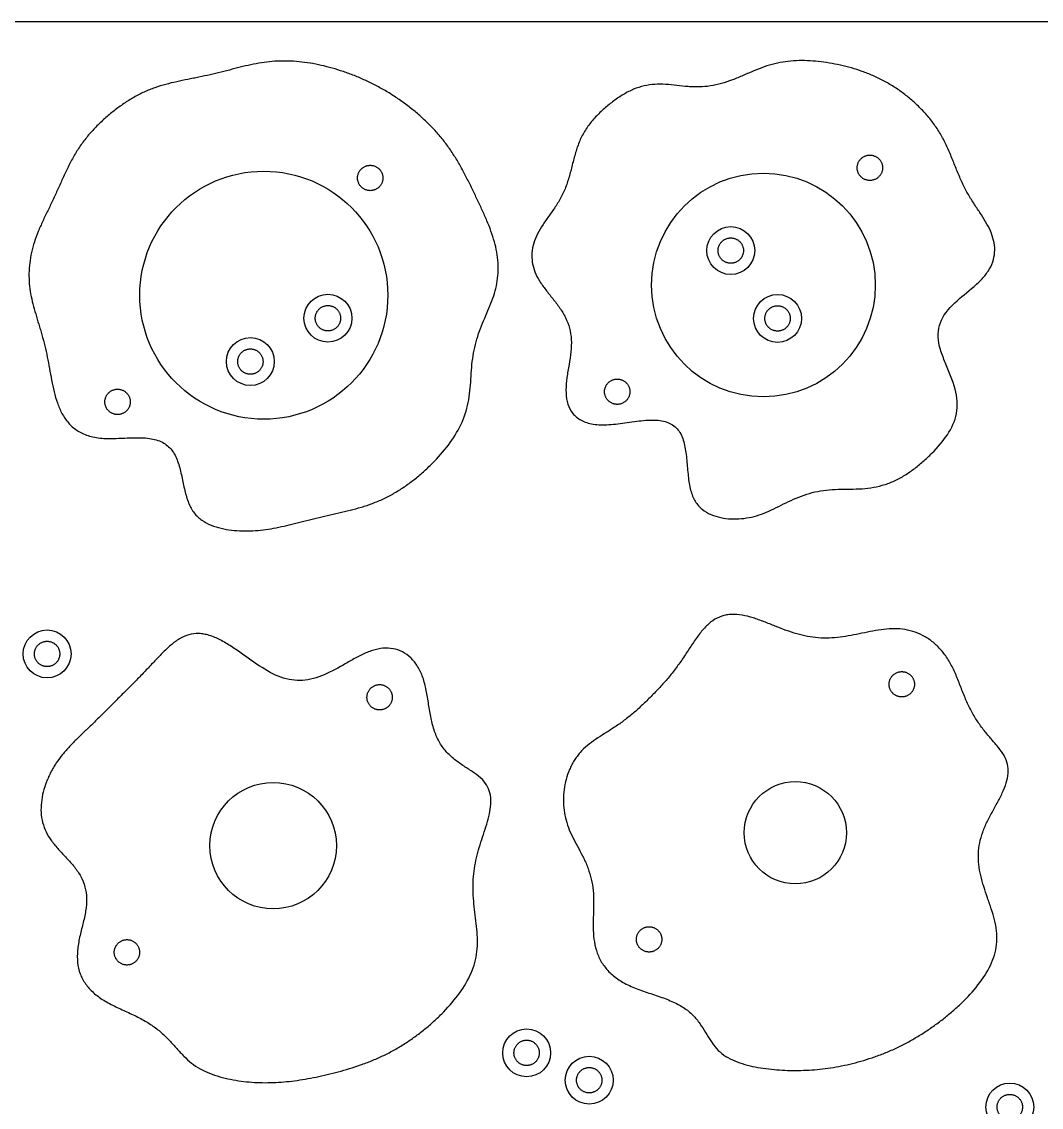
# Model space of a CAD drawing. Header units: centimetres. Extents: x -137 to -47, y -235 to -25.
# Drawn here: x -99.16 to -67.01, y -59.23 to -25 of the extents above; entities that cross this region are included whole.
import ezdxf

# ---------------------------------------------------------------- set-up
doc = ezdxf.new("R2010")
doc.units = ezdxf.units.CM
doc.layers.add('Talls', color=7, linetype='Continuous', true_color=0xa80098)

msp = doc.modelspace()

# ---------------------------------------------------------------- linework, layer by layer
at = {"layer": 'Talls'}
msp.add_lwpolyline([(-136.588, -235), (-46.588, -235), (-46.588, -25), (-136.588, -25)], close=True, dxfattribs=at)
for centre, radius in [((-91.529, -33.625), 3.91), ((-75.775, -33.304), 3.527), ((-76.805, -32.218), 0.755), ((-89.506, -34.35), 0.755), ((-75.33, -34.357), 0.755), ((-91.952, -35.718), 0.755), ((-98.361, -44.937), 0.755), ((-91.233, -50.983, -4), 1.995), ((-74.769, -50.575, -6), 1.612), ((-83.241, -57.517), 0.755), ((-81.268, -58.379), 0.755), ((-68.007, -59.225), 0.755)]:
    msp.add_circle(centre, radius, dxfattribs=at)
for points, knots in [([(-84.254, -33.566), (-84.317, -33.775), (-84.408, -33.987), (-84.494, -34.187), (-84.587, -34.403), (-84.679, -34.615), (-84.755, -34.837), (-84.832, -35.064), (-84.891, -35.297), (-84.929, -35.534), (-84.948, -35.655), (-84.962, -35.777), (-84.973, -35.899), (-84.983, -36.023), (-84.991, -36.148), (-84.999, -36.272), (-85.016, -36.518), (-85.037, -36.769), (-85.086, -37.012), (-85.135, -37.254), (-85.212, -37.487), (-85.317, -37.71), (-85.424, -37.936), (-85.56, -38.149), (-85.71, -38.349), (-85.864, -38.553), (-86.036, -38.747), (-86.217, -38.928), (-86.308, -39.02), (-86.402, -39.109), (-86.498, -39.194), (-86.594, -39.28), (-86.693, -39.363), (-86.794, -39.443), (-86.895, -39.522), (-86.998, -39.598), (-87.103, -39.669), (-87.208, -39.741), (-87.315, -39.808), (-87.424, -39.871), (-87.533, -39.934), (-87.644, -39.992), (-87.757, -40.045), (-87.87, -40.098), (-87.984, -40.146), (-88.1, -40.189), (-88.215, -40.233), (-88.333, -40.272), (-88.451, -40.307), (-88.569, -40.343), (-88.688, -40.374), (-88.808, -40.404), (-88.927, -40.434), (-89.047, -40.461), (-89.166, -40.488), (-89.286, -40.515), (-89.405, -40.542), (-89.523, -40.57), (-89.642, -40.597), (-89.759, -40.624), (-89.875, -40.653), (-89.991, -40.681), (-90.106, -40.709), (-90.22, -40.738), (-90.334, -40.767), (-90.446, -40.795), (-90.557, -40.823), (-90.669, -40.851), (-90.779, -40.878), (-90.889, -40.903), (-91.109, -40.954), (-91.326, -40.997), (-91.545, -41.024), (-91.764, -41.052), (-91.985, -41.063), (-92.208, -41.056), (-92.431, -41.05), (-92.655, -41.026), (-92.873, -40.975), (-92.982, -40.95), (-93.089, -40.918), (-93.191, -40.876), (-93.293, -40.834), (-93.391, -40.783), (-93.48, -40.72), (-93.57, -40.657), (-93.651, -40.582), (-93.722, -40.491), (-93.792, -40.401), (-93.851, -40.295), (-93.9, -40.175), (-93.949, -40.055), (-93.987, -39.921), (-94.021, -39.78), (-94.054, -39.638), (-94.083, -39.489), (-94.115, -39.342), (-94.146, -39.194), (-94.181, -39.048), (-94.227, -38.913), (-94.272, -38.777), (-94.329, -38.653), (-94.404, -38.547), (-94.479, -38.441), (-94.571, -38.353), (-94.684, -38.286), (-94.796, -38.22), (-94.929, -38.175), (-95.079, -38.149), (-95.229, -38.123), (-95.396, -38.115), (-95.572, -38.118), (-95.748, -38.12), (-95.933, -38.131), (-96.113, -38.138), (-96.293, -38.145), (-96.468, -38.147), (-96.629, -38.135), (-96.79, -38.122), (-96.937, -38.095), (-97.069, -38.053), (-97.2, -38.011), (-97.317, -37.954), (-97.42, -37.885), (-97.524, -37.816), (-97.613, -37.735), (-97.691, -37.645), (-97.769, -37.555), (-97.835, -37.456), (-97.892, -37.351), (-97.949, -37.246), (-97.997, -37.135), (-98.038, -37.02), (-98.079, -36.905), (-98.113, -36.787), (-98.142, -36.667), (-98.171, -36.546), (-98.196, -36.425), (-98.219, -36.302), (-98.242, -36.18), (-98.264, -36.058), (-98.286, -35.936), (-98.308, -35.815), (-98.331, -35.694), (-98.355, -35.575), (-98.38, -35.456), (-98.406, -35.338), (-98.435, -35.222), (-98.463, -35.105), (-98.494, -34.991), (-98.525, -34.878), (-98.541, -34.821), (-98.558, -34.765), (-98.574, -34.709), (-98.59, -34.653), (-98.607, -34.598), (-98.623, -34.543), (-98.657, -34.433), (-98.69, -34.325), (-98.721, -34.217), (-98.753, -34.11), (-98.783, -34.004), (-98.809, -33.899), (-98.836, -33.793), (-98.86, -33.688), (-98.879, -33.582), (-98.898, -33.476), (-98.912, -33.369), (-98.921, -33.262), (-98.931, -33.155), (-98.934, -33.047), (-98.933, -32.937), (-98.931, -32.828), (-98.923, -32.718), (-98.91, -32.608), (-98.896, -32.498), (-98.877, -32.387), (-98.851, -32.277), (-98.826, -32.166), (-98.796, -32.056), (-98.76, -31.946), (-98.724, -31.836), (-98.684, -31.726), (-98.64, -31.617), (-98.618, -31.562), (-98.595, -31.507), (-98.571, -31.452), (-98.547, -31.398), (-98.522, -31.343), (-98.497, -31.288), (-98.472, -31.233), (-98.446, -31.179), (-98.42, -31.124), (-98.393, -31.069), (-98.367, -31.014), (-98.34, -30.959), (-98.286, -30.848), (-98.232, -30.736), (-98.179, -30.623), (-98.125, -30.51), (-98.072, -30.396), (-98.02, -30.28), (-97.967, -30.164), (-97.915, -30.048), (-97.862, -29.931), (-97.808, -29.814), (-97.754, -29.698), (-97.697, -29.582), (-97.669, -29.525), (-97.64, -29.468), (-97.61, -29.411), (-97.58, -29.354), (-97.549, -29.297), (-97.517, -29.242), (-97.454, -29.13), (-97.386, -29.021), (-97.313, -28.916), (-97.241, -28.81), (-97.164, -28.708), (-97.082, -28.609), (-96.999, -28.51), (-96.913, -28.415), (-96.823, -28.322), (-96.732, -28.23), (-96.638, -28.141), (-96.542, -28.056), (-96.446, -27.97), (-96.348, -27.887), (-96.248, -27.808), (-96.147, -27.729), (-96.045, -27.654), (-95.941, -27.583), (-95.837, -27.513), (-95.731, -27.446), (-95.623, -27.386), (-95.516, -27.325), (-95.407, -27.269), (-95.297, -27.218), (-95.186, -27.168), (-95.074, -27.123), (-94.962, -27.083), (-94.849, -27.043), (-94.735, -27.008), (-94.62, -26.977), (-94.505, -26.945), (-94.39, -26.918), (-94.274, -26.893), (-94.158, -26.867), (-94.041, -26.844), (-93.924, -26.82), (-93.866, -26.809), (-93.808, -26.797), (-93.749, -26.785), (-93.691, -26.773), (-93.632, -26.761), (-93.574, -26.749), (-93.457, -26.724), (-93.34, -26.699), (-93.224, -26.672), (-93.107, -26.645), (-92.991, -26.617), (-92.875, -26.588), (-92.759, -26.56), (-92.643, -26.53), (-92.528, -26.501), (-92.414, -26.472), (-92.299, -26.443), (-92.186, -26.416), (-91.96, -26.362), (-91.738, -26.314), (-91.516, -26.283), (-91.293, -26.252), (-91.071, -26.237), (-90.844, -26.239), (-90.731, -26.24), (-90.616, -26.245), (-90.501, -26.254), (-90.386, -26.264), (-90.271, -26.277), (-90.155, -26.294), (-89.922, -26.328), (-89.689, -26.378), (-89.456, -26.441), (-89.34, -26.472), (-89.223, -26.507), (-89.107, -26.545), (-88.991, -26.582), (-88.875, -26.623), (-88.759, -26.667), (-88.644, -26.711), (-88.529, -26.758), (-88.415, -26.809), (-88.301, -26.859), (-88.188, -26.913), (-88.076, -26.97), (-87.964, -27.027), (-87.852, -27.087), (-87.743, -27.15), (-87.633, -27.214), (-87.524, -27.28), (-87.417, -27.35), (-87.31, -27.42), (-87.205, -27.493), (-87.101, -27.568), (-86.998, -27.644), (-86.896, -27.723), (-86.796, -27.805), (-86.697, -27.887), (-86.599, -27.971), (-86.504, -28.059), (-86.409, -28.146), (-86.316, -28.236), (-86.226, -28.329), (-86.136, -28.422), (-86.05, -28.518), (-85.967, -28.617), (-85.884, -28.716), (-85.804, -28.818), (-85.728, -28.923), (-85.653, -29.028), (-85.581, -29.136), (-85.512, -29.246), (-85.443, -29.355), (-85.378, -29.467), (-85.315, -29.581), (-85.252, -29.694), (-85.192, -29.808), (-85.133, -29.923), (-85.075, -30.037), (-85.018, -30.152), (-84.962, -30.266), (-84.906, -30.381), (-84.851, -30.494), (-84.798, -30.607), (-84.744, -30.719), (-84.691, -30.831), (-84.64, -30.942), (-84.59, -31.051), (-84.54, -31.162), (-84.494, -31.274), (-84.448, -31.383), (-84.404, -31.494), (-84.365, -31.605), (-84.326, -31.715), (-84.29, -31.826), (-84.259, -31.938), (-84.229, -32.048), (-84.203, -32.159), (-84.184, -32.271), (-84.164, -32.381), (-84.151, -32.492), (-84.143, -32.603), (-84.136, -32.712), (-84.136, -32.822), (-84.142, -32.931), (-84.148, -33.039), (-84.16, -33.146), (-84.179, -33.253), (-84.198, -33.359), (-84.224, -33.463), (-84.254, -33.566)], [0, 0, 0, 0, 0.666705, 0.666705, 0.666705, 1.367484, 1.367484, 1.367484, 2.087212, 2.087212, 2.087212, 2.455564, 2.455564, 2.455564, 2.829242, 2.829242, 2.829242, 3.575685, 3.575685, 3.575685, 4.314447, 4.314447, 4.314447, 5.067062, 5.067062, 5.067062, 5.838019, 5.838019, 5.838019, 6.22556, 6.22556, 6.22556, 6.611827, 6.611827, 6.611827, 6.995239, 6.995239, 6.995239, 7.374745, 7.374745, 7.374745, 7.750163, 7.750163, 7.750163, 8.122468, 8.122468, 8.122468, 8.493036, 8.493036, 8.493036, 8.862759, 8.862759, 8.862759, 9.231375, 9.231375, 9.231375, 9.597367, 9.597367, 9.597367, 9.958922, 9.958922, 9.958922, 10.314298, 10.314298, 10.314298, 10.662231, 10.662231, 10.662231, 11.003357, 11.003357, 11.003357, 11.671285, 11.671285, 11.671285, 12.335957, 12.335957, 12.335957, 13.008172, 13.008172, 13.008172, 13.342089, 13.342089, 13.342089, 13.672046, 13.672046, 13.672046, 14.007491, 14.007491, 14.007491, 14.373014, 14.373014, 14.373014, 14.787002, 14.787002, 14.787002, 15.234898, 15.234898, 15.234898, 15.678987, 15.678987, 15.678987, 16.088625, 16.088625, 16.088625, 16.47642, 16.47642, 16.47642, 16.899365, 16.899365, 16.899365, 17.395002, 17.395002, 17.395002, 17.936253, 17.936253, 17.936253, 18.453429, 18.453429, 18.453429, 18.902541, 18.902541, 18.902541, 19.29461, 19.29461, 19.29461, 19.658328, 19.658328, 19.658328, 20.016167, 20.016167, 20.016167, 20.378662, 20.378662, 20.378662, 20.747468, 20.747468, 20.747468, 21.119925, 21.119925, 21.119925, 21.491884, 21.491884, 21.491884, 21.859891, 21.859891, 21.859891, 22.22224, 22.22224, 22.22224, 22.578082, 22.578082, 22.578082, 22.75335, 22.75335, 22.75335, 22.926667, 22.926667, 22.926667, 23.266676, 23.266676, 23.266676, 23.597383, 23.597383, 23.597383, 23.921838, 23.921838, 23.921838, 24.244752, 24.244752, 24.244752, 24.569838, 24.569838, 24.569838, 24.900406, 24.900406, 24.900406, 25.237191, 25.237191, 25.237191, 25.58055, 25.58055, 25.58055, 25.93122, 25.93122, 25.93122, 26.109378, 26.109378, 26.109378, 26.289367, 26.289367, 26.289367, 26.471082, 26.471082, 26.471082, 26.654514, 26.654514, 26.654514, 27.026575, 27.026575, 27.026575, 27.404929, 27.404929, 27.404929, 27.787974, 27.787974, 27.787974, 28.173318, 28.173318, 28.173318, 28.3661, 28.3661, 28.3661, 28.558704, 28.558704, 28.558704, 28.943421, 28.943421, 28.943421, 29.328361, 29.328361, 29.328361, 29.714742, 29.714742, 29.714742, 30.101821, 30.101821, 30.101821, 30.486793, 30.486793, 30.486793, 30.867226, 30.867226, 30.867226, 31.241437, 31.241437, 31.241437, 31.608864, 31.608864, 31.608864, 31.970451, 31.970451, 31.970451, 32.32828, 32.32828, 32.32828, 32.684691, 32.684691, 32.684691, 33.041438, 33.041438, 33.041438, 33.22024, 33.22024, 33.22024, 33.399297, 33.399297, 33.399297, 33.75792, 33.75792, 33.75792, 34.116601, 34.116601, 34.116601, 34.473745, 34.473745, 34.473745, 34.826251, 34.826251, 34.826251, 35.510588, 35.510588, 35.510588, 36.184837, 36.184837, 36.184837, 36.528103, 36.528103, 36.528103, 36.877301, 36.877301, 36.877301, 37.591767, 37.591767, 37.591767, 37.956183, 37.956183, 37.956183, 38.324722, 38.324722, 38.324722, 38.697008, 38.697008, 38.697008, 39.072805, 39.072805, 39.072805, 39.451831, 39.451831, 39.451831, 39.833676, 39.833676, 39.833676, 40.217862, 40.217862, 40.217862, 40.603813, 40.603813, 40.603813, 40.990944, 40.990944, 40.990944, 41.378663, 41.378663, 41.378663, 41.766478, 41.766478, 41.766478, 42.154539, 42.154539, 42.154539, 42.543183, 42.543183, 42.543183, 42.932043, 42.932043, 42.932043, 43.319569, 43.319569, 43.319569, 43.703415, 43.703415, 43.703415, 44.081227, 44.081227, 44.081227, 44.451503, 44.451503, 44.451503, 44.814266, 44.814266, 44.814266, 45.170456, 45.170456, 45.170456, 45.519616, 45.519616, 45.519616, 45.861279, 45.861279, 45.861279, 46.195702, 46.195702, 46.195702, 46.524221, 46.524221, 46.524221, 46.848768, 46.848768, 46.848768, 47.171199, 47.171199, 47.171199, 47.171199]), ([(-68.912, -33.142), (-69.082, -33.319), (-69.333, -33.513), (-69.52, -33.67), (-69.716, -33.835), (-69.932, -34.029), (-70.073, -34.247), (-70.209, -34.457), (-70.275, -34.688), (-70.264, -34.939), (-70.258, -35.072), (-70.23, -35.206), (-70.193, -35.334), (-70.152, -35.473), (-70.096, -35.617), (-70.041, -35.751), (-69.935, -36.012), (-69.802, -36.317), (-69.731, -36.591), (-69.667, -36.841), (-69.642, -37.101), (-69.69, -37.357), (-69.735, -37.599), (-69.841, -37.82), (-69.976, -38.023), (-70.115, -38.234), (-70.286, -38.428), (-70.463, -38.607), (-70.554, -38.698), (-70.648, -38.787), (-70.745, -38.872), (-70.841, -38.956), (-70.94, -39.037), (-71.042, -39.113), (-71.144, -39.189), (-71.248, -39.26), (-71.355, -39.324), (-71.462, -39.388), (-71.571, -39.446), (-71.683, -39.496), (-71.796, -39.545), (-71.911, -39.587), (-72.028, -39.62), (-72.146, -39.654), (-72.266, -39.679), (-72.388, -39.697), (-72.51, -39.715), (-72.634, -39.726), (-72.759, -39.732), (-72.884, -39.738), (-73.011, -39.74), (-73.137, -39.741), (-73.264, -39.742), (-73.39, -39.743), (-73.515, -39.749), (-73.64, -39.755), (-73.763, -39.765), (-73.884, -39.781), (-74.005, -39.798), (-74.123, -39.82), (-74.239, -39.85), (-74.355, -39.879), (-74.469, -39.915), (-74.579, -39.957), (-74.69, -39.998), (-74.798, -40.044), (-74.904, -40.094), (-75.01, -40.143), (-75.114, -40.195), (-75.217, -40.247), (-75.424, -40.35), (-75.627, -40.452), (-75.834, -40.527), (-76.042, -40.602), (-76.254, -40.65), (-76.47, -40.67), (-76.686, -40.69), (-76.906, -40.681), (-77.119, -40.637), (-77.226, -40.615), (-77.33, -40.584), (-77.429, -40.542), (-77.528, -40.499), (-77.622, -40.445), (-77.706, -40.376), (-77.79, -40.307), (-77.864, -40.224), (-77.926, -40.124), (-77.987, -40.023), (-78.035, -39.904), (-78.07, -39.77), (-78.106, -39.635), (-78.129, -39.484), (-78.147, -39.325), (-78.164, -39.166), (-78.176, -38.999), (-78.192, -38.833), (-78.207, -38.668), (-78.227, -38.505), (-78.26, -38.355), (-78.293, -38.206), (-78.339, -38.07), (-78.407, -37.956), (-78.476, -37.843), (-78.565, -37.752), (-78.68, -37.688), (-78.794, -37.624), (-78.933, -37.585), (-79.092, -37.57), (-79.252, -37.555), (-79.433, -37.563), (-79.625, -37.583), (-79.817, -37.602), (-80.02, -37.634), (-80.217, -37.66), (-80.414, -37.687), (-80.606, -37.708), (-80.78, -37.711), (-80.954, -37.715), (-81.111, -37.7), (-81.247, -37.668), (-81.384, -37.636), (-81.501, -37.587), (-81.599, -37.521), (-81.696, -37.456), (-81.774, -37.376), (-81.835, -37.284), (-81.895, -37.191), (-81.937, -37.087), (-81.964, -36.974), (-81.991, -36.861), (-82.002, -36.74), (-82.002, -36.613), (-82.001, -36.486), (-81.989, -36.354), (-81.971, -36.22), (-81.953, -36.085), (-81.928, -35.949), (-81.905, -35.812), (-81.881, -35.676), (-81.859, -35.541), (-81.846, -35.409), (-81.832, -35.276), (-81.828, -35.147), (-81.835, -35.023), (-81.842, -34.898), (-81.86, -34.778), (-81.891, -34.662), (-81.921, -34.547), (-81.964, -34.436), (-82.017, -34.329), (-82.043, -34.275), (-82.072, -34.223), (-82.103, -34.172), (-82.133, -34.12), (-82.166, -34.07), (-82.2, -34.02), (-82.269, -33.921), (-82.343, -33.825), (-82.418, -33.731), (-82.493, -33.637), (-82.569, -33.545), (-82.64, -33.452), (-82.711, -33.36), (-82.778, -33.268), (-82.835, -33.174), (-82.893, -33.079), (-82.942, -32.983), (-82.98, -32.886), (-83.018, -32.788), (-83.046, -32.689), (-83.062, -32.589), (-83.078, -32.488), (-83.082, -32.387), (-83.075, -32.286), (-83.067, -32.185), (-83.047, -32.084), (-83.017, -31.984), (-82.986, -31.884), (-82.945, -31.785), (-82.895, -31.686), (-82.846, -31.588), (-82.788, -31.491), (-82.725, -31.393), (-82.693, -31.345), (-82.66, -31.296), (-82.626, -31.248), (-82.593, -31.199), (-82.558, -31.151), (-82.523, -31.102), (-82.488, -31.053), (-82.453, -31.004), (-82.418, -30.955), (-82.383, -30.905), (-82.348, -30.855), (-82.314, -30.804), (-82.247, -30.702), (-82.183, -30.596), (-82.127, -30.485), (-82.071, -30.373), (-82.022, -30.256), (-81.979, -30.135), (-81.936, -30.013), (-81.899, -29.887), (-81.865, -29.759), (-81.83, -29.631), (-81.799, -29.5), (-81.765, -29.371), (-81.749, -29.306), (-81.731, -29.241), (-81.713, -29.177), (-81.695, -29.113), (-81.675, -29.05), (-81.654, -28.988), (-81.612, -28.863), (-81.564, -28.742), (-81.507, -28.627), (-81.45, -28.512), (-81.384, -28.402), (-81.31, -28.298), (-81.236, -28.195), (-81.154, -28.096), (-81.066, -28.003), (-80.978, -27.91), (-80.884, -27.822), (-80.788, -27.737), (-80.692, -27.653), (-80.594, -27.572), (-80.493, -27.498), (-80.393, -27.423), (-80.29, -27.354), (-80.186, -27.292), (-80.082, -27.231), (-79.975, -27.177), (-79.867, -27.132), (-79.759, -27.087), (-79.65, -27.052), (-79.538, -27.026), (-79.427, -27), (-79.315, -26.984), (-79.201, -26.976), (-79.087, -26.969), (-78.972, -26.97), (-78.856, -26.977), (-78.74, -26.984), (-78.623, -26.996), (-78.506, -27.01), (-78.389, -27.023), (-78.271, -27.037), (-78.153, -27.046), (-78.094, -27.051), (-78.035, -27.054), (-77.976, -27.056), (-77.918, -27.058), (-77.859, -27.059), (-77.8, -27.057), (-77.682, -27.054), (-77.565, -27.044), (-77.448, -27.027), (-77.331, -27.009), (-77.215, -26.983), (-77.099, -26.95), (-76.983, -26.918), (-76.868, -26.878), (-76.754, -26.835), (-76.639, -26.791), (-76.526, -26.744), (-76.413, -26.695), (-76.189, -26.598), (-75.968, -26.499), (-75.747, -26.422), (-75.526, -26.346), (-75.305, -26.293), (-75.079, -26.262), (-74.966, -26.246), (-74.852, -26.236), (-74.738, -26.231), (-74.623, -26.226), (-74.508, -26.226), (-74.392, -26.23), (-74.161, -26.239), (-73.929, -26.265), (-73.696, -26.303), (-73.58, -26.323), (-73.464, -26.345), (-73.348, -26.371), (-73.232, -26.397), (-73.117, -26.425), (-73.002, -26.458), (-72.887, -26.49), (-72.772, -26.526), (-72.659, -26.566), (-72.545, -26.607), (-72.432, -26.651), (-72.321, -26.7), (-72.209, -26.749), (-72.098, -26.803), (-71.989, -26.861), (-71.88, -26.919), (-71.773, -26.981), (-71.668, -27.049), (-71.562, -27.116), (-71.459, -27.188), (-71.358, -27.264), (-71.257, -27.34), (-71.159, -27.42), (-71.063, -27.504), (-70.968, -27.589), (-70.876, -27.677), (-70.786, -27.769), (-70.697, -27.861), (-70.611, -27.956), (-70.53, -28.056), (-70.449, -28.156), (-70.372, -28.261), (-70.301, -28.37), (-70.229, -28.479), (-70.163, -28.592), (-70.102, -28.709), (-70.04, -28.826), (-69.984, -28.946), (-69.93, -29.069), (-69.876, -29.191), (-69.826, -29.316), (-69.776, -29.44), (-69.726, -29.564), (-69.677, -29.687), (-69.626, -29.808), (-69.575, -29.929), (-69.522, -30.048), (-69.466, -30.162), (-69.41, -30.276), (-69.352, -30.386), (-69.29, -30.491), (-69.228, -30.597), (-69.163, -30.699), (-69.097, -30.797), (-69.033, -30.895), (-68.966, -30.991), (-68.903, -31.089), (-68.841, -31.184), (-68.781, -31.281), (-68.727, -31.38), (-68.675, -31.475), (-68.626, -31.574), (-68.587, -31.675), (-68.55, -31.772), (-68.52, -31.872), (-68.502, -31.975), (-68.484, -32.075), (-68.478, -32.175), (-68.485, -32.276), (-68.493, -32.379), (-68.514, -32.479), (-68.547, -32.576), (-68.583, -32.678), (-68.632, -32.775), (-68.691, -32.866), (-68.755, -32.965), (-68.831, -33.057), (-68.912, -33.142)], [0, 0, 0, 0, 0.807239, 0.807239, 0.807239, 1.612881, 1.612881, 1.612881, 2.354904, 2.354904, 2.354904, 2.757555, 2.757555, 2.757555, 3.20231, 3.20231, 3.20231, 4.099631, 4.099631, 4.099631, 4.879657, 4.879657, 4.879657, 5.614194, 5.614194, 5.614194, 6.377527, 6.377527, 6.377527, 6.763849, 6.763849, 6.763849, 7.147286, 7.147286, 7.147286, 7.524939, 7.524939, 7.524939, 7.896117, 7.896117, 7.896117, 8.263239, 8.263239, 8.263239, 8.63138, 8.63138, 8.63138, 9.00483, 9.00483, 9.00483, 9.38331, 9.38331, 9.38331, 9.761073, 9.761073, 9.761073, 10.131643, 10.131643, 10.131643, 10.494015, 10.494015, 10.494015, 10.850455, 10.850455, 10.850455, 11.202964, 11.202964, 11.202964, 11.551995, 11.551995, 11.551995, 12.230894, 12.230894, 12.230894, 12.88561, 12.88561, 12.88561, 13.540711, 13.540711, 13.540711, 13.866285, 13.866285, 13.866285, 14.190486, 14.190486, 14.190486, 14.528504, 14.528504, 14.528504, 14.913523, 14.913523, 14.913523, 15.365402, 15.365402, 15.365402, 15.859631, 15.859631, 15.859631, 16.343177, 16.343177, 16.343177, 16.772405, 16.772405, 16.772405, 17.163387, 17.163387, 17.163387, 17.599153, 17.599153, 17.599153, 18.133724, 18.133724, 18.133724, 18.730883, 18.730883, 18.730883, 19.297197, 19.297197, 19.297197, 19.768784, 19.768784, 19.768784, 20.153708, 20.153708, 20.153708, 20.493491, 20.493491, 20.493491, 20.832334, 20.832334, 20.832334, 21.197023, 21.197023, 21.197023, 21.592066, 21.592066, 21.592066, 22.004855, 22.004855, 22.004855, 22.413198, 22.413198, 22.413198, 22.799867, 22.799867, 22.799867, 23.16602, 23.16602, 23.16602, 23.523612, 23.523612, 23.523612, 23.702807, 23.702807, 23.702807, 23.883232, 23.883232, 23.883232, 24.245593, 24.245593, 24.245593, 24.601419, 24.601419, 24.601419, 24.942266, 24.942266, 24.942266, 25.265558, 25.265558, 25.265558, 25.5749, 25.5749, 25.5749, 25.879071, 25.879071, 25.879071, 26.187951, 26.187951, 26.187951, 26.510128, 26.510128, 26.510128, 26.849478, 26.849478, 26.849478, 27.025085, 27.025085, 27.025085, 27.203821, 27.203821, 27.203821, 27.384894, 27.384894, 27.384894, 27.567694, 27.567694, 27.567694, 27.938336, 27.938336, 27.938336, 28.318833, 28.318833, 28.318833, 28.711914, 28.711914, 28.711914, 29.112832, 29.112832, 29.112832, 29.313082, 29.313082, 29.313082, 29.511602, 29.511602, 29.511602, 29.90178, 29.90178, 29.90178, 30.285469, 30.285469, 30.285469, 30.669245, 30.669245, 30.669245, 31.054251, 31.054251, 31.054251, 31.434404, 31.434404, 31.434404, 31.80435, 31.80435, 31.80435, 32.161572, 32.161572, 32.161572, 32.50795, 32.50795, 32.50795, 32.850028, 32.850028, 32.850028, 33.19533, 33.19533, 33.19533, 33.546954, 33.546954, 33.546954, 33.901718, 33.901718, 33.901718, 34.078697, 34.078697, 34.078697, 34.255257, 34.255257, 34.255257, 34.608787, 34.608787, 34.608787, 34.966502, 34.966502, 34.966502, 35.330972, 35.330972, 35.330972, 35.698978, 35.698978, 35.698978, 36.419528, 36.419528, 36.419528, 37.108672, 37.108672, 37.108672, 37.451622, 37.451622, 37.451622, 37.797337, 37.797337, 37.797337, 38.498258, 38.498258, 38.498258, 38.852951, 38.852951, 38.852951, 39.210066, 39.210066, 39.210066, 39.570058, 39.570058, 39.570058, 39.933846, 39.933846, 39.933846, 40.302108, 40.302108, 40.302108, 40.674971, 40.674971, 40.674971, 41.052044, 41.052044, 41.052044, 41.432579, 41.432579, 41.432579, 41.815854, 41.815854, 41.815854, 42.201441, 42.201441, 42.201441, 42.589936, 42.589936, 42.589936, 42.983279, 42.983279, 42.983279, 43.382298, 43.382298, 43.382298, 43.784064, 43.784064, 43.784064, 44.182132, 44.182132, 44.182132, 44.569957, 44.569957, 44.569957, 44.944316, 44.944316, 44.944316, 45.305779, 45.305779, 45.305779, 45.6564, 45.6564, 45.6564, 45.996686, 45.996686, 45.996686, 46.323509, 46.323509, 46.323509, 46.636053, 46.636053, 46.636053, 46.939714, 46.939714, 46.939714, 47.246852, 47.246852, 47.246852, 47.572333, 47.572333, 47.572333, 47.926814, 47.926814, 47.926814, 47.926814]), ([(-68.862, -50.559, -6), (-68.94, -50.775, -6), (-68.988, -50.999, -6), (-68.997, -51.23, -6), (-69.007, -51.463, -6), (-68.977, -51.695, -6), (-68.925, -51.922, -6), (-68.871, -52.158, -6), (-68.79, -52.396, -6), (-68.711, -52.624, -6), (-68.67, -52.742, -6), (-68.629, -52.858, -6), (-68.591, -52.976, -6), (-68.553, -53.091, -6), (-68.517, -53.209, -6), (-68.489, -53.326, -6), (-68.434, -53.551, -6), (-68.402, -53.783, -6), (-68.417, -54.014, -6), (-68.431, -54.244, -6), (-68.489, -54.466, -6), (-68.581, -54.677, -6), (-68.677, -54.898, -6), (-68.809, -55.108, -6), (-68.953, -55.301, -6), (-69.106, -55.505, -6), (-69.277, -55.698, -6), (-69.457, -55.878, -6), (-69.549, -55.969, -6), (-69.643, -56.058, -6), (-69.74, -56.143, -6), (-69.837, -56.229, -6), (-69.936, -56.312, -6), (-70.037, -56.393, -6), (-70.138, -56.473, -6), (-70.241, -56.551, -6), (-70.345, -56.627, -6), (-70.45, -56.702, -6), (-70.555, -56.775, -6), (-70.662, -56.845, -6), (-70.77, -56.915, -6), (-70.878, -56.983, -6), (-70.987, -57.047, -6), (-71.097, -57.111, -6), (-71.207, -57.173, -6), (-71.319, -57.231, -6), (-71.431, -57.29, -6), (-71.543, -57.345, -6), (-71.657, -57.397, -6), (-71.771, -57.449, -6), (-71.886, -57.498, -6), (-72.001, -57.543, -6), (-72.117, -57.589, -6), (-72.233, -57.631, -6), (-72.35, -57.67, -6), (-72.466, -57.709, -6), (-72.583, -57.745, -6), (-72.7, -57.779, -6), (-72.816, -57.812, -6), (-72.933, -57.842, -6), (-73.05, -57.87, -6), (-73.166, -57.897, -6), (-73.282, -57.921, -6), (-73.398, -57.943, -6), (-73.513, -57.965, -6), (-73.628, -57.984, -6), (-73.742, -58, -6), (-73.856, -58.016, -6), (-73.97, -58.029, -6), (-74.083, -58.04, -6), (-74.31, -58.061, -6), (-74.536, -58.071, -6), (-74.761, -58.072, -6), (-74.987, -58.073, -6), (-75.213, -58.064, -6), (-75.439, -58.043, -6), (-75.666, -58.023, -6), (-75.893, -57.991, -6), (-76.115, -57.943, -6), (-76.226, -57.919, -6), (-76.336, -57.891, -6), (-76.443, -57.857, -6), (-76.55, -57.824, -6), (-76.653, -57.786, -6), (-76.75, -57.741, -6), (-76.848, -57.695, -6), (-76.94, -57.644, -6), (-77.024, -57.585, -6), (-77.108, -57.525, -6), (-77.184, -57.458, -6), (-77.252, -57.384, -6), (-77.32, -57.309, -6), (-77.381, -57.227, -6), (-77.438, -57.141, -6), (-77.496, -57.054, -6), (-77.549, -56.963, -6), (-77.604, -56.87, -6), (-77.66, -56.777, -6), (-77.717, -56.683, -6), (-77.781, -56.591, -6), (-77.846, -56.5, -6), (-77.918, -56.41, -6), (-78.002, -56.326, -6), (-78.086, -56.242, -6), (-78.182, -56.163, -6), (-78.292, -56.091, -6), (-78.402, -56.019, -6), (-78.526, -55.953, -6), (-78.662, -55.894, -6), (-78.797, -55.834, -6), (-78.944, -55.779, -6), (-79.097, -55.727, -6), (-79.249, -55.675, -6), (-79.407, -55.625, -6), (-79.561, -55.571, -6), (-79.715, -55.518, -6), (-79.864, -55.461, -6), (-80.002, -55.397, -6), (-80.14, -55.333, -6), (-80.266, -55.261, -6), (-80.379, -55.182, -6), (-80.492, -55.103, -6), (-80.592, -55.016, -6), (-80.679, -54.923, -6), (-80.765, -54.829, -6), (-80.838, -54.729, -6), (-80.899, -54.623, -6), (-80.959, -54.517, -6), (-81.007, -54.405, -6), (-81.043, -54.289, -6), (-81.079, -54.172, -6), (-81.104, -54.051, -6), (-81.12, -53.927, -6), (-81.136, -53.803, -6), (-81.143, -53.676, -6), (-81.144, -53.547, -6), (-81.146, -53.418, -6), (-81.141, -53.288, -6), (-81.137, -53.158, -6), (-81.133, -53.028, -6), (-81.128, -52.898, -6), (-81.128, -52.77, -6), (-81.128, -52.643, -6), (-81.133, -52.518, -6), (-81.145, -52.396, -6), (-81.157, -52.273, -6), (-81.177, -52.154, -6), (-81.203, -52.038, -6), (-81.23, -51.922, -6), (-81.264, -51.81, -6), (-81.304, -51.7, -6), (-81.325, -51.645, -6), (-81.346, -51.591, -6), (-81.369, -51.538, -6), (-81.392, -51.485, -6), (-81.417, -51.432, -6), (-81.442, -51.38, -6), (-81.492, -51.276, -6), (-81.546, -51.174, -6), (-81.599, -51.075, -6), (-81.653, -50.975, -6), (-81.707, -50.876, -6), (-81.758, -50.778, -6), (-81.808, -50.68, -6), (-81.855, -50.582, -6), (-81.896, -50.483, -6), (-81.937, -50.384, -6), (-81.972, -50.283, -6), (-82, -50.18, -6), (-82.028, -50.077, -6), (-82.049, -49.973, -6), (-82.063, -49.867, -6), (-82.077, -49.76, -6), (-82.084, -49.652, -6), (-82.084, -49.544, -6), (-82.083, -49.435, -6), (-82.076, -49.325, -6), (-82.061, -49.217, -6), (-82.047, -49.108, -6), (-82.025, -49, -6), (-81.996, -48.894, -6), (-81.968, -48.789, -6), (-81.932, -48.685, -6), (-81.889, -48.585, -6), (-81.868, -48.535, -6), (-81.845, -48.486, -6), (-81.82, -48.438, -6), (-81.796, -48.391, -6), (-81.77, -48.344, -6), (-81.742, -48.299, -6), (-81.714, -48.254, -6), (-81.684, -48.21, -6), (-81.653, -48.168, -6), (-81.622, -48.125, -6), (-81.589, -48.084, -6), (-81.554, -48.045, -6), (-81.484, -47.966, -6), (-81.407, -47.894, -6), (-81.326, -47.827, -6), (-81.243, -47.758, -6), (-81.156, -47.694, -6), (-81.067, -47.633, -6), (-80.975, -47.57, -6), (-80.879, -47.509, -6), (-80.785, -47.45, -6), (-80.686, -47.387, -6), (-80.59, -47.327, -6), (-80.492, -47.262, -6), (-80.442, -47.229, -6), (-80.393, -47.196, -6), (-80.345, -47.162, -6), (-80.295, -47.128, -6), (-80.246, -47.093, -6), (-80.198, -47.057, -6), (-80.099, -46.984, -6), (-80.002, -46.908, -6), (-79.908, -46.83, -6), (-79.812, -46.749, -6), (-79.718, -46.664, -6), (-79.626, -46.578, -6), (-79.534, -46.491, -6), (-79.442, -46.401, -6), (-79.35, -46.309, -6), (-79.259, -46.218, -6), (-79.168, -46.125, -6), (-79.078, -46.029, -6), (-78.988, -45.934, -6), (-78.899, -45.836, -6), (-78.813, -45.734, -6), (-78.727, -45.633, -6), (-78.642, -45.528, -6), (-78.561, -45.419, -6), (-78.479, -45.311, -6), (-78.399, -45.2, -6), (-78.322, -45.087, -6), (-78.245, -44.974, -6), (-78.17, -44.858, -6), (-78.095, -44.744, -6), (-78.021, -44.63, -6), (-77.946, -44.518, -6), (-77.869, -44.413, -6), (-77.793, -44.307, -6), (-77.714, -44.208, -6), (-77.632, -44.12, -6), (-77.55, -44.031, -6), (-77.465, -43.953, -6), (-77.374, -43.89, -6), (-77.284, -43.827, -6), (-77.188, -43.779, -6), (-77.088, -43.745, -6), (-77.038, -43.729, -6), (-76.987, -43.716, -6), (-76.936, -43.707, -6), (-76.884, -43.697, -6), (-76.831, -43.692, -6), (-76.777, -43.689, -6), (-76.669, -43.685, -6), (-76.558, -43.694, -6), (-76.445, -43.714, -6), (-76.332, -43.734, -6), (-76.217, -43.763, -6), (-76.101, -43.799, -6), (-75.986, -43.836, -6), (-75.869, -43.878, -6), (-75.753, -43.923, -6), (-75.636, -43.967, -6), (-75.52, -44.014, -6), (-75.404, -44.061, -6), (-75.174, -44.153, -6), (-74.947, -44.24, -6), (-74.722, -44.305, -6), (-74.497, -44.371, -6), (-74.272, -44.413, -6), (-74.045, -44.43, -6), (-73.932, -44.438, -6), (-73.817, -44.44, -6), (-73.703, -44.436, -6), (-73.588, -44.433, -6), (-73.473, -44.423, -6), (-73.358, -44.409, -6), (-73.128, -44.381, -6), (-72.898, -44.334, -6), (-72.668, -44.286, -6), (-72.553, -44.263, -6), (-72.439, -44.239, -6), (-72.324, -44.217, -6), (-72.21, -44.196, -6), (-72.096, -44.177, -6), (-71.982, -44.164, -6), (-71.869, -44.15, -6), (-71.756, -44.143, -6), (-71.644, -44.143, -6), (-71.532, -44.144, -6), (-71.42, -44.153, -6), (-71.311, -44.171, -6), (-71.201, -44.189, -6), (-71.093, -44.216, -6), (-70.987, -44.254, -6), (-70.882, -44.291, -6), (-70.779, -44.338, -6), (-70.679, -44.396, -6), (-70.58, -44.453, -6), (-70.485, -44.52, -6), (-70.394, -44.597, -6), (-70.304, -44.673, -6), (-70.219, -44.759, -6), (-70.14, -44.853, -6), (-70.061, -44.948, -6), (-69.989, -45.051, -6), (-69.923, -45.161, -6), (-69.857, -45.271, -6), (-69.798, -45.388, -6), (-69.743, -45.511, -6), (-69.689, -45.633, -6), (-69.639, -45.759, -6), (-69.589, -45.886, -6), (-69.54, -46.012, -6), (-69.49, -46.14, -6), (-69.438, -46.266, -6), (-69.387, -46.389, -6), (-69.333, -46.512, -6), (-69.273, -46.631, -6), (-69.216, -46.747, -6), (-69.153, -46.861, -6), (-69.084, -46.971, -6), (-69.018, -47.078, -6), (-68.946, -47.181, -6), (-68.87, -47.281, -6), (-68.796, -47.378, -6), (-68.72, -47.471, -6), (-68.641, -47.564, -6), (-68.566, -47.651, -6), (-68.49, -47.738, -6), (-68.417, -47.826, -6), (-68.35, -47.907, -6), (-68.282, -47.993, -6), (-68.225, -48.082, -6), (-68.172, -48.164, -6), (-68.127, -48.252, -6), (-68.097, -48.345, -6), (-68.067, -48.436, -6), (-68.054, -48.53, -6), (-68.054, -48.626, -6), (-68.055, -48.727, -6), (-68.07, -48.827, -6), (-68.096, -48.924, -6), (-68.123, -49.031, -6), (-68.163, -49.137, -6), (-68.207, -49.238, -6), (-68.254, -49.347, -6), (-68.31, -49.457, -6), (-68.366, -49.562, -6), (-68.425, -49.673, -6), (-68.486, -49.783, -6), (-68.546, -49.893, -6), (-68.605, -50.002, -6), (-68.665, -50.115, -6), (-68.719, -50.227, -6), (-68.772, -50.334, -6), (-68.821, -50.446, -6), (-68.862, -50.559, -6)], [0, 0, 0, 0, 0.690399, 0.690399, 0.690399, 1.390352, 1.390352, 1.390352, 2.125725, 2.125725, 2.125725, 2.497371, 2.497371, 2.497371, 2.862168, 2.862168, 2.862168, 3.559645, 3.559645, 3.559645, 4.248742, 4.248742, 4.248742, 4.979577, 4.979577, 4.979577, 5.746585, 5.746585, 5.746585, 6.13446, 6.13446, 6.13446, 6.522457, 6.522457, 6.522457, 6.909523, 6.909523, 6.909523, 7.294726, 7.294726, 7.294726, 7.677251, 7.677251, 7.677251, 8.056842, 8.056842, 8.056842, 8.433548, 8.433548, 8.433548, 8.807446, 8.807446, 8.807446, 9.178218, 9.178218, 9.178218, 9.544883, 9.544883, 9.544883, 9.906516, 9.906516, 9.906516, 10.262137, 10.262137, 10.262137, 10.611189, 10.611189, 10.611189, 10.955009, 10.955009, 10.955009, 11.634226, 11.634226, 11.634226, 12.31317, 12.31317, 12.31317, 12.997551, 12.997551, 12.997551, 13.336498, 13.336498, 13.336498, 13.6658, 13.6658, 13.6658, 13.981483, 13.981483, 13.981483, 14.286616, 14.286616, 14.286616, 14.593438, 14.593438, 14.593438, 14.911164, 14.911164, 14.911164, 15.241374, 15.241374, 15.241374, 15.587363, 15.587363, 15.587363, 15.962272, 15.962272, 15.962272, 16.38191, 16.38191, 16.38191, 16.84795, 16.84795, 16.84795, 17.337886, 17.337886, 17.337886, 17.812877, 17.812877, 17.812877, 18.247939, 18.247939, 18.247939, 18.645401, 18.645401, 18.645401, 19.018958, 19.018958, 19.018958, 19.384503, 19.384503, 19.384503, 19.755037, 19.755037, 19.755037, 20.136493, 20.136493, 20.136493, 20.525947, 20.525947, 20.525947, 20.913321, 20.913321, 20.913321, 21.288987, 21.288987, 21.288987, 21.651567, 21.651567, 21.651567, 22.004982, 22.004982, 22.004982, 22.179652, 22.179652, 22.179652, 22.353377, 22.353377, 22.353377, 22.697144, 22.697144, 22.697144, 23.032925, 23.032925, 23.032925, 23.359636, 23.359636, 23.359636, 23.679905, 23.679905, 23.679905, 23.999465, 23.999465, 23.999465, 24.323643, 24.323643, 24.323643, 24.652108, 24.652108, 24.652108, 24.982345, 24.982345, 24.982345, 25.310047, 25.310047, 25.310047, 25.471745, 25.471745, 25.471745, 25.63188, 25.63188, 25.63188, 25.790577, 25.790577, 25.790577, 25.948219, 25.948219, 25.948219, 26.264373, 26.264373, 26.264373, 26.588514, 26.588514, 26.588514, 26.924566, 26.924566, 26.924566, 27.272498, 27.272498, 27.272498, 27.450512, 27.450512, 27.450512, 27.631055, 27.631055, 27.631055, 27.999463, 27.999463, 27.999463, 28.377107, 28.377107, 28.377107, 28.762422, 28.762422, 28.762422, 29.153411, 29.153411, 29.153411, 29.550119, 29.550119, 29.550119, 29.953479, 29.953479, 29.953479, 30.362754, 30.362754, 30.362754, 30.773897, 30.773897, 30.773897, 31.174926, 31.174926, 31.174926, 31.552275, 31.552275, 31.552275, 31.899021, 31.899021, 31.899021, 32.221854, 32.221854, 32.221854, 32.379861, 32.379861, 32.379861, 32.53966, 32.53966, 32.53966, 32.873321, 32.873321, 32.873321, 33.228285, 33.228285, 33.228285, 33.598395, 33.598395, 33.598395, 33.97283, 33.97283, 33.97283, 34.698574, 34.698574, 34.698574, 35.389224, 35.389224, 35.389224, 35.73211, 35.73211, 35.73211, 36.078117, 36.078117, 36.078117, 36.779412, 36.779412, 36.779412, 37.13014, 37.13014, 37.13014, 37.476332, 37.476332, 37.476332, 37.815988, 37.815988, 37.815988, 38.150798, 38.150798, 38.150798, 38.485536, 38.485536, 38.485536, 38.825614, 38.825614, 38.825614, 39.175273, 39.175273, 39.175273, 39.537444, 39.537444, 39.537444, 39.914625, 39.914625, 39.914625, 40.308308, 40.308308, 40.308308, 40.714484, 40.714484, 40.714484, 41.122692, 41.122692, 41.122692, 41.523799, 41.523799, 41.523799, 41.913369, 41.913369, 41.913369, 42.290523, 42.290523, 42.290523, 42.654178, 42.654178, 42.654178, 42.999552, 42.999552, 42.999552, 43.31958, 43.31958, 43.31958, 43.613926, 43.613926, 43.613926, 43.900312, 43.900312, 43.900312, 44.203254, 44.203254, 44.203254, 44.536441, 44.536441, 44.536441, 44.89779, 44.89779, 44.89779, 45.274686, 45.274686, 45.274686, 45.65087, 45.65087, 45.65087, 46.012326, 46.012326, 46.012326, 46.012326]), ([(-84.709, -50.957, -4), (-84.775, -51.172, -4), (-84.833, -51.391, -4), (-84.872, -51.614, -4), (-84.911, -51.838, -4), (-84.931, -52.065, -4), (-84.931, -52.293, -4), (-84.931, -52.526, -4), (-84.911, -52.762, -4), (-84.885, -52.994, -4), (-84.872, -53.112, -4), (-84.857, -53.231, -4), (-84.842, -53.349, -4), (-84.828, -53.467, -4), (-84.814, -53.587, -4), (-84.804, -53.706, -4), (-84.786, -53.939, -4), (-84.786, -54.176, -4), (-84.821, -54.408, -4), (-84.857, -54.642, -4), (-84.928, -54.867, -4), (-85.028, -55.081, -4), (-85.132, -55.303, -4), (-85.267, -55.514, -4), (-85.414, -55.709, -4), (-85.568, -55.913, -4), (-85.74, -56.106, -4), (-85.92, -56.287, -4), (-86.012, -56.378, -4), (-86.105, -56.467, -4), (-86.202, -56.554, -4), (-86.298, -56.64, -4), (-86.396, -56.724, -4), (-86.497, -56.804, -4), (-86.598, -56.885, -4), (-86.7, -56.963, -4), (-86.805, -57.037, -4), (-86.909, -57.112, -4), (-87.015, -57.183, -4), (-87.123, -57.251, -4), (-87.231, -57.319, -4), (-87.34, -57.383, -4), (-87.451, -57.444, -4), (-87.561, -57.505, -4), (-87.674, -57.562, -4), (-87.787, -57.616, -4), (-87.9, -57.669, -4), (-88.014, -57.72, -4), (-88.13, -57.767, -4), (-88.245, -57.814, -4), (-88.361, -57.857, -4), (-88.478, -57.898, -4), (-88.595, -57.939, -4), (-88.712, -57.977, -4), (-88.829, -58.013, -4), (-88.947, -58.049, -4), (-89.064, -58.082, -4), (-89.181, -58.114, -4), (-89.298, -58.145, -4), (-89.415, -58.175, -4), (-89.532, -58.202, -4), (-89.648, -58.23, -4), (-89.764, -58.256, -4), (-89.879, -58.279, -4), (-89.994, -58.303, -4), (-90.108, -58.324, -4), (-90.221, -58.344, -4), (-90.335, -58.363, -4), (-90.447, -58.381, -4), (-90.56, -58.395, -4), (-90.785, -58.425, -4), (-91.008, -58.445, -4), (-91.232, -58.453, -4), (-91.455, -58.461, -4), (-91.68, -58.458, -4), (-91.905, -58.442, -4), (-92.131, -58.425, -4), (-92.358, -58.396, -4), (-92.583, -58.351, -4), (-92.695, -58.329, -4), (-92.807, -58.302, -4), (-92.917, -58.271, -4), (-93.027, -58.239, -4), (-93.135, -58.203, -4), (-93.239, -58.161, -4), (-93.343, -58.119, -4), (-93.444, -58.072, -4), (-93.539, -58.018, -4), (-93.634, -57.964, -4), (-93.724, -57.903, -4), (-93.808, -57.837, -4), (-93.893, -57.77, -4), (-93.972, -57.697, -4), (-94.049, -57.62, -4), (-94.126, -57.542, -4), (-94.2, -57.461, -4), (-94.275, -57.377, -4), (-94.35, -57.294, -4), (-94.425, -57.208, -4), (-94.505, -57.124, -4), (-94.586, -57.04, -4), (-94.67, -56.956, -4), (-94.762, -56.876, -4), (-94.854, -56.796, -4), (-94.954, -56.719, -4), (-95.062, -56.645, -4), (-95.17, -56.572, -4), (-95.286, -56.503, -4), (-95.409, -56.437, -4), (-95.533, -56.372, -4), (-95.663, -56.309, -4), (-95.796, -56.248, -4), (-95.929, -56.187, -4), (-96.065, -56.126, -4), (-96.197, -56.062, -4), (-96.329, -55.999, -4), (-96.457, -55.932, -4), (-96.576, -55.858, -4), (-96.694, -55.785, -4), (-96.802, -55.705, -4), (-96.899, -55.619, -4), (-96.995, -55.532, -4), (-97.079, -55.439, -4), (-97.149, -55.34, -4), (-97.22, -55.24, -4), (-97.276, -55.134, -4), (-97.318, -55.021, -4), (-97.36, -54.909, -4), (-97.387, -54.79, -4), (-97.4, -54.666, -4), (-97.413, -54.542, -4), (-97.412, -54.413, -4), (-97.4, -54.28, -4), (-97.388, -54.147, -4), (-97.364, -54.01, -4), (-97.334, -53.872, -4), (-97.304, -53.733, -4), (-97.268, -53.593, -4), (-97.234, -53.453, -4), (-97.2, -53.314, -4), (-97.168, -53.176, -4), (-97.146, -53.041, -4), (-97.124, -52.906, -4), (-97.113, -52.775, -4), (-97.116, -52.65, -4), (-97.118, -52.524, -4), (-97.135, -52.403, -4), (-97.166, -52.287, -4), (-97.197, -52.172, -4), (-97.242, -52.062, -4), (-97.299, -51.956, -4), (-97.327, -51.904, -4), (-97.359, -51.852, -4), (-97.393, -51.802, -4), (-97.427, -51.752, -4), (-97.463, -51.702, -4), (-97.501, -51.654, -4), (-97.578, -51.557, -4), (-97.661, -51.464, -4), (-97.746, -51.373, -4), (-97.83, -51.281, -4), (-97.916, -51.192, -4), (-97.997, -51.103, -4), (-98.078, -51.014, -4), (-98.155, -50.925, -4), (-98.221, -50.833, -4), (-98.286, -50.744, -4), (-98.344, -50.651, -4), (-98.391, -50.551, -4), (-98.438, -50.456, -4), (-98.474, -50.357, -4), (-98.501, -50.254, -4), (-98.527, -50.152, -4), (-98.543, -50.047, -4), (-98.55, -49.941, -4), (-98.557, -49.833, -4), (-98.553, -49.725, -4), (-98.542, -49.618, -4), (-98.53, -49.508, -4), (-98.51, -49.399, -4), (-98.482, -49.292, -4), (-98.455, -49.183, -4), (-98.42, -49.075, -4), (-98.38, -48.971, -4), (-98.359, -48.918, -4), (-98.337, -48.866, -4), (-98.314, -48.815, -4), (-98.291, -48.764, -4), (-98.267, -48.713, -4), (-98.241, -48.663, -4), (-98.215, -48.613, -4), (-98.188, -48.564, -4), (-98.159, -48.516, -4), (-98.131, -48.468, -4), (-98.102, -48.421, -4), (-98.071, -48.374, -4), (-98.009, -48.282, -4), (-97.943, -48.193, -4), (-97.873, -48.107, -4), (-97.802, -48.021, -4), (-97.728, -47.937, -4), (-97.652, -47.856, -4), (-97.574, -47.773, -4), (-97.493, -47.691, -4), (-97.412, -47.611, -4), (-97.329, -47.529, -4), (-97.244, -47.448, -4), (-97.16, -47.367, -4), (-97.117, -47.326, -4), (-97.074, -47.284, -4), (-97.031, -47.243, -4), (-96.987, -47.2, -4), (-96.943, -47.158, -4), (-96.9, -47.116, -4), (-96.811, -47.03, -4), (-96.722, -46.943, -4), (-96.634, -46.856, -4), (-96.544, -46.767, -4), (-96.454, -46.677, -4), (-96.365, -46.587, -4), (-96.274, -46.496, -4), (-96.183, -46.404, -4), (-96.092, -46.313, -4), (-96.001, -46.222, -4), (-95.908, -46.13, -4), (-95.816, -46.038, -4), (-95.724, -45.946, -4), (-95.631, -45.853, -4), (-95.54, -45.76, -4), (-95.448, -45.666, -4), (-95.357, -45.572, -4), (-95.266, -45.477, -4), (-95.176, -45.382, -4), (-95.086, -45.287, -4), (-94.997, -45.192, -4), (-94.908, -45.098, -4), (-94.82, -45.004, -4), (-94.731, -44.915, -4), (-94.643, -44.826, -4), (-94.554, -44.741, -4), (-94.463, -44.664, -4), (-94.372, -44.587, -4), (-94.279, -44.519, -4), (-94.184, -44.462, -4), (-94.089, -44.406, -4), (-93.992, -44.362, -4), (-93.891, -44.333, -4), (-93.79, -44.304, -4), (-93.685, -44.291, -4), (-93.577, -44.294, -4), (-93.524, -44.296, -4), (-93.469, -44.302, -4), (-93.414, -44.311, -4), (-93.359, -44.321, -4), (-93.303, -44.334, -4), (-93.247, -44.352, -4), (-93.134, -44.386, -4), (-93.019, -44.435, -4), (-92.903, -44.495, -4), (-92.787, -44.555, -4), (-92.669, -44.626, -4), (-92.551, -44.703, -4), (-92.433, -44.78, -4), (-92.315, -44.862, -4), (-92.197, -44.946, -4), (-92.079, -45.03, -4), (-91.962, -45.114, -4), (-91.845, -45.195, -4), (-91.612, -45.356, -4), (-91.384, -45.501, -4), (-91.158, -45.603, -4), (-90.931, -45.704, -4), (-90.706, -45.763, -4), (-90.479, -45.772, -4), (-90.366, -45.777, -4), (-90.252, -45.769, -4), (-90.138, -45.75, -4), (-90.024, -45.732, -4), (-89.909, -45.701, -4), (-89.795, -45.662, -4), (-89.566, -45.582, -4), (-89.338, -45.464, -4), (-89.111, -45.337, -4), (-88.998, -45.273, -4), (-88.884, -45.207, -4), (-88.771, -45.143, -4), (-88.658, -45.079, -4), (-88.546, -45.018, -4), (-88.434, -44.964, -4), (-88.321, -44.91, -4), (-88.21, -44.863, -4), (-88.099, -44.828, -4), (-87.988, -44.792, -4), (-87.878, -44.769, -4), (-87.77, -44.759, -4), (-87.663, -44.749, -4), (-87.557, -44.753, -4), (-87.454, -44.772, -4), (-87.352, -44.791, -4), (-87.252, -44.825, -4), (-87.159, -44.873, -4), (-87.065, -44.922, -4), (-86.977, -44.985, -4), (-86.896, -45.062, -4), (-86.815, -45.139, -4), (-86.742, -45.229, -4), (-86.678, -45.333, -4), (-86.614, -45.436, -4), (-86.559, -45.552, -4), (-86.514, -45.679, -4), (-86.47, -45.805, -4), (-86.434, -45.942, -4), (-86.406, -46.086, -4), (-86.377, -46.229, -4), (-86.354, -46.379, -4), (-86.331, -46.528, -4), (-86.308, -46.674, -4), (-86.284, -46.824, -4), (-86.254, -46.969, -4), (-86.225, -47.107, -4), (-86.189, -47.246, -4), (-86.143, -47.379, -4), (-86.099, -47.504, -4), (-86.044, -47.626, -4), (-85.977, -47.74, -4), (-85.913, -47.849, -4), (-85.838, -47.95, -4), (-85.753, -48.044, -4), (-85.669, -48.135, -4), (-85.576, -48.218, -4), (-85.478, -48.294, -4), (-85.381, -48.369, -4), (-85.28, -48.437, -4), (-85.177, -48.504, -4), (-85.083, -48.565, -4), (-84.975, -48.632, -4), (-84.883, -48.696, -4), (-84.798, -48.756, -4), (-84.711, -48.823, -4), (-84.638, -48.898, -4), (-84.571, -48.967, -4), (-84.514, -49.043, -4), (-84.471, -49.129, -4), (-84.428, -49.211, -4), (-84.4, -49.298, -4), (-84.384, -49.389, -4), (-84.368, -49.484, -4), (-84.365, -49.58, -4), (-84.37, -49.676, -4), (-84.377, -49.779, -4), (-84.393, -49.883, -4), (-84.415, -49.983, -4), (-84.438, -50.09, -4), (-84.467, -50.199, -4), (-84.499, -50.304, -4), (-84.532, -50.413, -4), (-84.568, -50.523, -4), (-84.603, -50.631, -4), (-84.639, -50.738, -4), (-84.675, -50.849, -4), (-84.709, -50.957, -4)], [0, 0, 0, 0, 0.677712, 0.677712, 0.677712, 1.361434, 1.361434, 1.361434, 2.064224, 2.064224, 2.064224, 2.422393, 2.422393, 2.422393, 2.780835, 2.780835, 2.780835, 3.487109, 3.487109, 3.487109, 4.195164, 4.195164, 4.195164, 4.93607, 4.93607, 4.93607, 5.705084, 5.705084, 5.705084, 6.092914, 6.092914, 6.092914, 6.480346, 6.480346, 6.480346, 6.866243, 6.866243, 6.866243, 7.249743, 7.249743, 7.249743, 7.630253, 7.630253, 7.630253, 8.007773, 8.007773, 8.007773, 8.382548, 8.382548, 8.382548, 8.75481, 8.75481, 8.75481, 9.124466, 9.124466, 9.124466, 9.490705, 9.490705, 9.490705, 9.852277, 9.852277, 9.852277, 10.207767, 10.207767, 10.207767, 10.556234, 10.556234, 10.556234, 10.89877, 10.89877, 10.89877, 11.573533, 11.573533, 11.573533, 12.247938, 12.247938, 12.247938, 12.932389, 12.932389, 12.932389, 13.276452, 13.276452, 13.276452, 13.616684, 13.616684, 13.616684, 13.949448, 13.949448, 13.949448, 14.274816, 14.274816, 14.274816, 14.599403, 14.599403, 14.599403, 14.93074, 14.93074, 14.93074, 15.273198, 15.273198, 15.273198, 15.630591, 15.630591, 15.630591, 16.009087, 16.009087, 16.009087, 16.414429, 16.414429, 16.414429, 16.845134, 16.845134, 16.845134, 17.287263, 17.287263, 17.287263, 17.71755, 17.71755, 17.71755, 18.120662, 18.120662, 18.120662, 18.497711, 18.497711, 18.497711, 18.860272, 18.860272, 18.860272, 19.226532, 19.226532, 19.226532, 19.613725, 19.613725, 19.613725, 20.027846, 20.027846, 20.027846, 20.458124, 20.458124, 20.458124, 20.880237, 20.880237, 20.880237, 21.273736, 21.273736, 21.273736, 21.641096, 21.641096, 21.641096, 21.999519, 21.999519, 21.999519, 22.180582, 22.180582, 22.180582, 22.364313, 22.364313, 22.364313, 22.737086, 22.737086, 22.737086, 23.105501, 23.105501, 23.105501, 23.456885, 23.456885, 23.456885, 23.78688, 23.78688, 23.78688, 24.104689, 24.104689, 24.104689, 24.422472, 24.422472, 24.422472, 24.74664, 24.74664, 24.74664, 25.078796, 25.078796, 25.078796, 25.416125, 25.416125, 25.416125, 25.585243, 25.585243, 25.585243, 25.754014, 25.754014, 25.754014, 25.922041, 25.922041, 25.922041, 26.089118, 26.089118, 26.089118, 26.421834, 26.421834, 26.421834, 26.757046, 26.757046, 26.757046, 27.098918, 27.098918, 27.098918, 27.450098, 27.450098, 27.450098, 27.629676, 27.629676, 27.629676, 27.81189, 27.81189, 27.81189, 28.183703, 28.183703, 28.183703, 28.564094, 28.564094, 28.564094, 28.950427, 28.950427, 28.950427, 29.340235, 29.340235, 29.340235, 29.732529, 29.732529, 29.732529, 30.126024, 30.126024, 30.126024, 30.517602, 30.517602, 30.517602, 30.901704, 30.901704, 30.901704, 31.269557, 31.269557, 31.269557, 31.614088, 31.614088, 31.614088, 31.937085, 31.937085, 31.937085, 32.255159, 32.255159, 32.255159, 32.419662, 32.419662, 32.419662, 32.59192, 32.59192, 32.59192, 32.965548, 32.965548, 32.965548, 33.374332, 33.374332, 33.374332, 33.804106, 33.804106, 33.804106, 34.235173, 34.235173, 34.235173, 35.036995, 35.036995, 35.036995, 35.744757, 35.744757, 35.744757, 36.08825, 36.08825, 36.08825, 36.443184, 36.443184, 36.443184, 37.202311, 37.202311, 37.202311, 37.593486, 37.593486, 37.593486, 37.976242, 37.976242, 37.976242, 38.338122, 38.338122, 38.338122, 38.674942, 38.674942, 38.674942, 38.993546, 38.993546, 38.993546, 39.308, 39.308, 39.308, 39.633622, 39.633622, 39.633622, 39.983418, 39.983418, 39.983418, 40.367457, 40.367457, 40.367457, 40.789746, 40.789746, 40.789746, 41.238121, 41.238121, 41.238121, 41.685726, 41.685726, 41.685726, 42.111562, 42.111562, 42.111562, 42.50979, 42.50979, 42.50979, 42.888836, 42.888836, 42.888836, 43.260993, 43.260993, 43.260993, 43.628586, 43.628586, 43.628586, 43.979884, 43.979884, 43.979884, 44.298653, 44.298653, 44.298653, 44.585568, 44.585568, 44.585568, 44.862192, 44.862192, 44.862192, 45.150721, 45.150721, 45.150721, 45.461717, 45.461717, 45.461717, 45.793466, 45.793466, 45.793466, 46.136675, 46.136675, 46.136675, 46.479394, 46.479394, 46.479394, 46.479394])]:
    msp.add_open_spline(points, degree=3, knots=knots, dxfattribs=at)
for points in [[(-72.019, -29.607), (-72.019, -29.207), (-72.419, -29.207), (-72.819, -29.207), (-72.819, -29.607), (-72.819, -30.007), (-72.419, -30.007), (-72.019, -30.007), (-72.019, -29.607)], [(-87.773, -29.928), (-87.773, -29.528), (-88.173, -29.528), (-88.573, -29.528), (-88.573, -29.928), (-88.573, -30.328), (-88.173, -30.328), (-87.773, -30.328), (-87.773, -29.928)], [(-76.405, -32.218), (-76.405, -31.818), (-76.805, -31.818), (-77.205, -31.818), (-77.205, -32.218), (-77.205, -32.618), (-76.805, -32.618), (-76.405, -32.618), (-76.405, -32.218)], [(-89.106, -34.35), (-89.106, -33.95), (-89.506, -33.95), (-89.906, -33.95), (-89.906, -34.35), (-89.906, -34.75), (-89.506, -34.75), (-89.106, -34.75), (-89.106, -34.35)], [(-74.93, -34.357), (-74.93, -33.957), (-75.33, -33.957), (-75.73, -33.957), (-75.73, -34.357), (-75.73, -34.757), (-75.33, -34.757), (-74.93, -34.757), (-74.93, -34.357)], [(-91.552, -35.718), (-91.552, -35.318), (-91.952, -35.318), (-92.352, -35.318), (-92.352, -35.718), (-92.352, -36.118), (-91.952, -36.118), (-91.552, -36.118), (-91.552, -35.718)], [(-79.985, -36.667), (-79.985, -36.267), (-80.385, -36.267), (-80.785, -36.267), (-80.785, -36.667), (-80.785, -37.067), (-80.385, -37.067), (-79.985, -37.067), (-79.985, -36.667)], [(-95.739, -36.988), (-95.739, -36.588), (-96.139, -36.588), (-96.539, -36.588), (-96.539, -36.988), (-96.539, -37.388), (-96.139, -37.388), (-95.739, -37.388), (-95.739, -36.988)], [(-97.961, -44.937), (-97.961, -44.537), (-98.361, -44.537), (-98.761, -44.537), (-98.761, -44.937), (-98.761, -45.337), (-98.361, -45.337), (-97.961, -45.337), (-97.961, -44.937)], [(-71.013, -45.895, -6), (-71.013, -45.495, -6), (-71.413, -45.495, -6), (-71.813, -45.495, -6), (-71.813, -45.895, -6), (-71.813, -46.295, -6), (-71.413, -46.295, -6), (-71.013, -46.295, -6), (-71.013, -45.895, -6)], [(-87.476, -46.304, -4), (-87.476, -45.904, -4), (-87.876, -45.904, -4), (-88.276, -45.904, -4), (-88.276, -46.304, -4), (-88.276, -46.704, -4), (-87.876, -46.704, -4), (-87.476, -46.704, -4), (-87.476, -46.304, -4)], [(-78.979, -53.938, -6), (-78.979, -53.538, -6), (-79.379, -53.538, -6), (-79.779, -53.538, -6), (-79.779, -53.938, -6), (-79.779, -54.338, -6), (-79.379, -54.338, -6), (-78.979, -54.338, -6), (-78.979, -53.938, -6)], [(-95.443, -54.347, -4), (-95.443, -53.947, -4), (-95.843, -53.947, -4), (-96.243, -53.947, -4), (-96.243, -54.347, -4), (-96.243, -54.747, -4), (-95.843, -54.747, -4), (-95.443, -54.747, -4), (-95.443, -54.347, -4)], [(-82.841, -57.517), (-82.841, -57.117), (-83.241, -57.117), (-83.641, -57.117), (-83.641, -57.517), (-83.641, -57.917), (-83.241, -57.917), (-82.841, -57.917), (-82.841, -57.517)], [(-80.868, -58.379), (-80.868, -57.979), (-81.268, -57.979), (-81.668, -57.979), (-81.668, -58.379), (-81.668, -58.779), (-81.268, -58.779), (-80.868, -58.779), (-80.868, -58.379)], [(-67.607, -59.225), (-67.607, -58.825), (-68.007, -58.825), (-68.407, -58.825), (-68.407, -59.225), (-68.407, -59.625), (-68.007, -59.625), (-67.607, -59.625), (-67.607, -59.225)]]:
    msp.add_rational_spline(points, [1, 0.707106781187, 1, 0.707106781187, 1, 0.707106781187, 1, 0.707106781187, 1], degree=2, knots=[0, 0, 0, 0.628319, 0.628319, 1.256637, 1.256637, 1.884956, 1.884956, 2.513274, 2.513274, 2.513274], dxfattribs=at)

doc.saveas('drawing.dxf')
